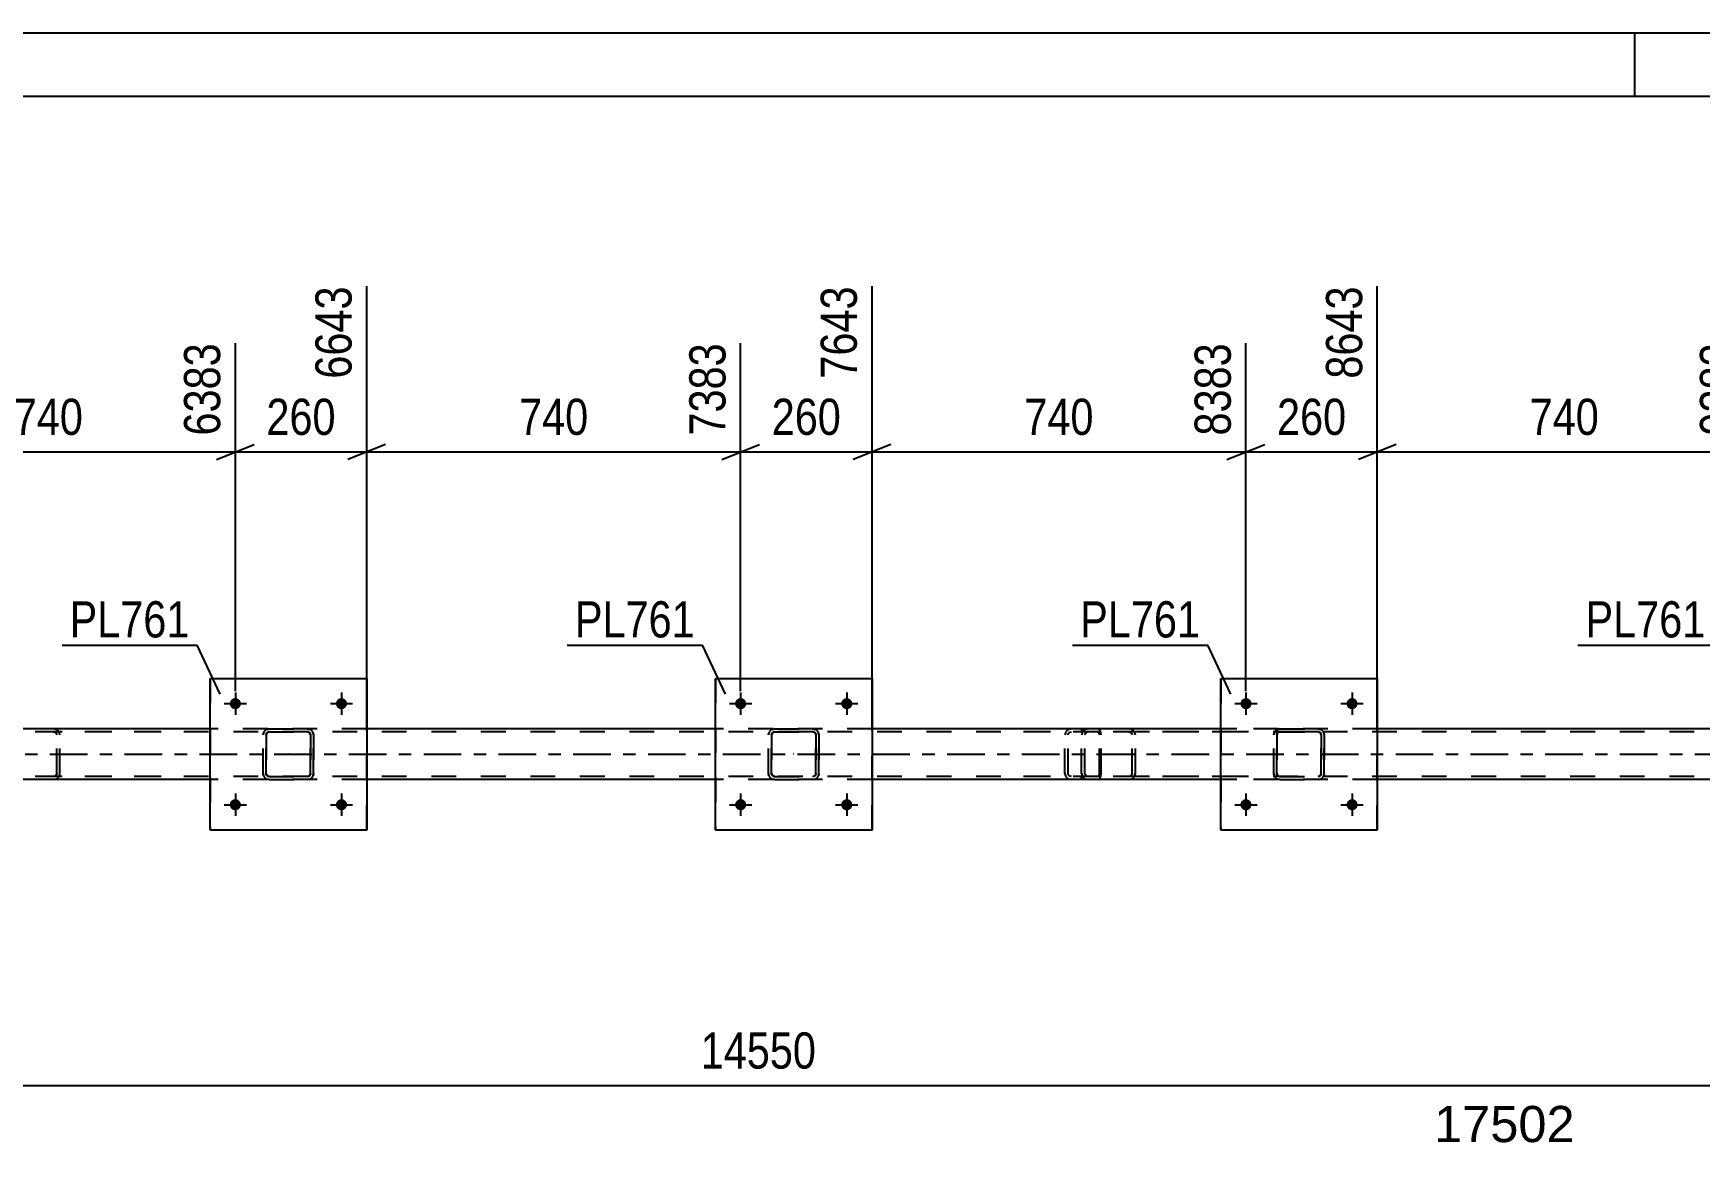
# Model space of a CAD drawing. Header units: millimetres. Extents: x -57 to 784, y -422 to 172.
# Drawn here: x 237.1 to 369, y 83.3 to 171.6 of the extents above; entities that cross this region are included whole.
import ezdxf

# ---------------------------------------------------------------- set-up
doc = ezdxf.new("R2010")
doc.units = ezdxf.units.MM
doc.linetypes.add('DXK_LINE_DOT2', pattern=[3.9198, 1.9599, -1.9599])
doc.linetypes.add('DXK_LINE_DOT3', pattern=[5.9187, 2.979, -0.9799, 0.9799, -0.9799])
doc.styles.add('Arial', font='ARIAL.TTF', dxfattribs={"height": 0.2})
doc.styles.add('Arial Narrow', font='ARIALN.TTF', dxfattribs={"height": 0.2})

# ---------------------------------------------------------------- blocks, each defined once
blk = doc.blocks.new('Unknown-122572029-1115')
at = {"color": 5, "linetype": 'Continuous'}
for p, q in [((783.89, 171.64), (-57.11, 171.64)), ((363.89, 166.64), (363.89, 171.64)), ((778.89, 166.64), (-52.11, 166.64))]:
    blk.add_line(p, q, dxfattribs=at)
blk = doc.blocks.new('Part-122572029-5125 - 5118')
at = {"color": 7, "linetype": 'DXK_LINE_DOT2'}
for p, q in [((320.14, 116.29), (320.1, 116.11)), ((320.1, 113.07), (320.1, 116.11)), ((320.36, 116.11), (320.38, 116.2)), ((320.36, 113.07), (320.36, 116.11)), ((320.38, 116.2), (320.43, 116.28)), ((320.61, 116.59), (320.42, 116.55)), ((320.43, 116.28), (320.51, 116.33)), ((320.51, 116.33), (320.61, 116.35)), ((332.39, 116.59), (320.61, 116.59)), ((332.39, 116.35), (320.61, 116.35)), ((324.04, 116.55), (323.85, 116.59)), ((323.85, 116.35), (323.94, 116.33)), ((323.94, 116.33), (324.03, 116.28)), ((324.03, 116.28), (324.08, 116.2)), ((324.08, 116.2), (324.1, 116.11)), ((324.1, 113.07), (324.1, 116.11)), ((324.36, 116.11), (324.32, 116.29)), ((324.36, 113.07), (324.36, 116.11)), ((320.1, 113.07), (320.14, 112.88)), ((320.38, 112.98), (320.36, 113.07)), ((320.43, 112.9), (320.38, 112.98)), ((320.42, 112.62), (320.61, 112.59)), ((320.51, 112.85), (320.43, 112.9)), ((320.61, 112.83), (320.51, 112.85)), ((332.39, 112.83), (320.61, 112.83)), ((332.39, 112.59), (320.61, 112.59)), ((323.94, 112.85), (323.85, 112.83)), ((323.85, 112.59), (324.04, 112.62)), ((324.03, 112.9), (323.94, 112.85)), ((324.08, 112.98), (324.03, 112.9)), ((324.1, 113.07), (324.08, 112.98)), ((324.32, 112.88), (324.36, 113.07))]:
    blk.add_line(p, q, dxfattribs=at)
for centre, start, end in [((320.59, 116.09), 110.7583, 155.68), ((323.87, 116.09), 24.32, 69.2417), ((320.59, 113.09), 204.32, 249.2417), ((323.87, 113.09), 290.7583, 335.68)]:
    blk.add_arc(centre, 0.496, start, end, dxfattribs=at)
blk = doc.blocks.new('Part-122572029-5132 - 5118')
at = {"color": 7, "linetype": 'DXK_LINE_DOT2'}
for p, q in [((321.38, 116.59), (311.97, 116.59)), ((321.38, 116.35), (311.97, 116.35)), ((318.82, 116.29), (318.78, 116.11)), ((318.78, 113.07), (318.78, 116.11)), ((319.03, 116.11), (319.05, 116.2)), ((319.03, 113.07), (319.03, 116.11)), ((319.05, 116.2), (319.11, 116.28)), ((319.29, 116.59), (319.09, 116.55)), ((319.11, 116.28), (319.19, 116.33)), ((319.19, 116.33), (319.29, 116.35)), ((320.1, 116.59), (320.1, 116.35)), ((321.48, 116.55), (321.38, 116.59)), ((321.38, 116.35), (321.43, 116.33)), ((321.43, 116.33), (321.47, 116.28)), ((321.47, 116.28), (321.5, 116.2)), ((321.57, 116.45), (321.48, 116.55)), ((321.5, 116.2), (321.51, 116.11)), ((321.51, 113.07), (321.51, 116.11)), ((321.63, 116.29), (321.57, 116.45)), ((321.65, 116.11), (321.63, 116.29)), ((321.65, 113.07), (321.65, 116.11)), ((321.38, 112.83), (311.97, 112.83)), ((321.38, 112.59), (311.97, 112.59)), ((318.78, 113.07), (318.82, 112.88)), ((319.05, 112.98), (319.03, 113.07)), ((319.11, 112.9), (319.05, 112.98)), ((319.09, 112.62), (319.29, 112.59)), ((319.19, 112.85), (319.11, 112.9)), ((319.29, 112.83), (319.19, 112.85)), ((320.1, 112.59), (320.1, 112.83)), ((321.43, 112.85), (321.38, 112.83)), ((321.38, 112.59), (321.48, 112.62)), ((321.47, 112.9), (321.43, 112.85)), ((321.5, 112.98), (321.47, 112.9)), ((321.48, 112.62), (321.57, 112.73)), ((321.51, 113.07), (321.5, 112.98)), ((321.57, 112.73), (321.63, 112.88)), ((321.63, 112.88), (321.65, 113.07))]:
    blk.add_line(p, q, dxfattribs=at)
for centre, start, end in [((319.27, 116.09), 111.1941, 156.1506), ((319.27, 113.08), 203.8494, 248.8059)]:
    blk.add_arc(centre, 0.492, start, end, dxfattribs=at)
blk = doc.blocks.new('Bolt-122572029-5175 - 5118')
at = {"linetype": 'Continuous'}
for points in [[(252.67, 110.59), (252.68, 110.68), (252.71, 110.77), (252.75, 110.85), (252.81, 110.91), (252.89, 110.97), (252.97, 111.01), (253.06, 111.03), (253.15, 111.03), (253.24, 111.01), (253.33, 110.97), (253.4, 110.91), (253.46, 110.85), (253.51, 110.77), (253.54, 110.68), (253.55, 110.59), (253.54, 110.5), (253.51, 110.41), (253.46, 110.33), (253.4, 110.26), (253.33, 110.21), (253.24, 110.17), (253.15, 110.15), (253.06, 110.15), (252.97, 110.17), (252.89, 110.21), (252.81, 110.26), (252.75, 110.33), (252.71, 110.41), (252.68, 110.5)], [(261.07, 110.59), (261.08, 110.68), (261.11, 110.77), (261.15, 110.85), (261.21, 110.91), (261.29, 110.97), (261.37, 111.01), (261.46, 111.03), (261.55, 111.03), (261.64, 111.01), (261.73, 110.97), (261.8, 110.91), (261.86, 110.85), (261.91, 110.77), (261.94, 110.68), (261.95, 110.59), (261.94, 110.5), (261.91, 110.41), (261.86, 110.33), (261.8, 110.26), (261.73, 110.21), (261.64, 110.17), (261.55, 110.15), (261.46, 110.15), (261.37, 110.17), (261.29, 110.21), (261.21, 110.26), (261.15, 110.33), (261.11, 110.41), (261.08, 110.5)]]:
    blk.add_hatch(color=1, dxfattribs=at).paths.add_polyline_path(points)
at = {"color": 1, "linetype": 'Continuous'}
for p, q in [((253.11, 111.47), (253.11, 109.71)), ((261.51, 111.47), (261.51, 109.71)), ((252.23, 110.59), (253.99, 110.59)), ((260.63, 110.59), (262.39, 110.59))]:
    blk.add_line(p, q, dxfattribs=at)
blk = doc.blocks.new('Bolt-122572029-5176 - 5118')
at = {"linetype": 'Continuous'}
for points in [[(252.67, 118.59), (252.68, 118.68), (252.71, 118.77), (252.75, 118.85), (252.81, 118.91), (252.89, 118.97), (252.97, 119.01), (253.06, 119.03), (253.15, 119.03), (253.24, 119.01), (253.33, 118.97), (253.4, 118.91), (253.46, 118.85), (253.51, 118.77), (253.54, 118.68), (253.55, 118.59), (253.54, 118.5), (253.51, 118.41), (253.46, 118.33), (253.4, 118.26), (253.33, 118.21), (253.24, 118.17), (253.15, 118.15), (253.06, 118.15), (252.97, 118.17), (252.89, 118.21), (252.81, 118.26), (252.75, 118.33), (252.71, 118.41), (252.68, 118.5)], [(261.07, 118.59), (261.08, 118.68), (261.11, 118.77), (261.15, 118.85), (261.21, 118.91), (261.29, 118.97), (261.37, 119.01), (261.46, 119.03), (261.55, 119.03), (261.64, 119.01), (261.73, 118.97), (261.8, 118.91), (261.86, 118.85), (261.91, 118.77), (261.94, 118.68), (261.95, 118.59), (261.94, 118.5), (261.91, 118.41), (261.86, 118.33), (261.8, 118.26), (261.73, 118.21), (261.64, 118.17), (261.55, 118.15), (261.46, 118.15), (261.37, 118.17), (261.29, 118.21), (261.21, 118.26), (261.15, 118.33), (261.11, 118.41), (261.08, 118.5)]]:
    blk.add_hatch(color=1, dxfattribs=at).paths.add_polyline_path(points)
at = {"color": 1, "linetype": 'Continuous'}
for p, q in [((253.11, 119.47), (253.11, 117.71)), ((261.51, 119.47), (261.51, 117.71)), ((252.23, 118.59), (253.99, 118.59)), ((260.63, 118.59), (262.39, 118.59))]:
    blk.add_line(p, q, dxfattribs=at)
blk = doc.blocks.new('Bolt-122572029-5177 - 5118')
at = {"linetype": 'Continuous'}
for points in [[(292.67, 110.59), (292.68, 110.68), (292.71, 110.77), (292.76, 110.85), (292.82, 110.91), (292.89, 110.97), (292.98, 111.01), (293.07, 111.03), (293.16, 111.03), (293.25, 111.01), (293.33, 110.97), (293.41, 110.91), (293.47, 110.85), (293.51, 110.77), (293.54, 110.68), (293.55, 110.59), (293.54, 110.5), (293.51, 110.41), (293.47, 110.33), (293.41, 110.26), (293.33, 110.21), (293.25, 110.17), (293.16, 110.15), (293.07, 110.15), (292.98, 110.17), (292.89, 110.21), (292.82, 110.26), (292.76, 110.33), (292.71, 110.41), (292.68, 110.5)], [(301.07, 110.59), (301.08, 110.68), (301.11, 110.77), (301.16, 110.85), (301.22, 110.91), (301.29, 110.97), (301.38, 111.01), (301.47, 111.03), (301.56, 111.03), (301.65, 111.01), (301.73, 110.97), (301.81, 110.91), (301.87, 110.85), (301.91, 110.77), (301.94, 110.68), (301.95, 110.59), (301.94, 110.5), (301.91, 110.41), (301.87, 110.33), (301.81, 110.26), (301.73, 110.21), (301.65, 110.17), (301.56, 110.15), (301.47, 110.15), (301.38, 110.17), (301.29, 110.21), (301.22, 110.26), (301.16, 110.33), (301.11, 110.41), (301.08, 110.5)]]:
    blk.add_hatch(color=1, dxfattribs=at).paths.add_polyline_path(points)
at = {"color": 1, "linetype": 'Continuous'}
for p, q in [((293.11, 111.47), (293.11, 109.71)), ((301.51, 111.47), (301.51, 109.71)), ((292.23, 110.59), (293.99, 110.59)), ((300.63, 110.59), (302.39, 110.59))]:
    blk.add_line(p, q, dxfattribs=at)
blk = doc.blocks.new('Bolt-122572029-5178 - 5118')
at = {"linetype": 'Continuous'}
for points in [[(292.67, 118.59), (292.68, 118.68), (292.71, 118.77), (292.76, 118.85), (292.82, 118.91), (292.89, 118.97), (292.98, 119.01), (293.07, 119.03), (293.16, 119.03), (293.25, 119.01), (293.33, 118.97), (293.41, 118.91), (293.47, 118.85), (293.51, 118.77), (293.54, 118.68), (293.55, 118.59), (293.54, 118.5), (293.51, 118.41), (293.47, 118.33), (293.41, 118.26), (293.33, 118.21), (293.25, 118.17), (293.16, 118.15), (293.07, 118.15), (292.98, 118.17), (292.89, 118.21), (292.82, 118.26), (292.76, 118.33), (292.71, 118.41), (292.68, 118.5)], [(301.07, 118.59), (301.08, 118.68), (301.11, 118.77), (301.16, 118.85), (301.22, 118.91), (301.29, 118.97), (301.38, 119.01), (301.47, 119.03), (301.56, 119.03), (301.65, 119.01), (301.73, 118.97), (301.81, 118.91), (301.87, 118.85), (301.91, 118.77), (301.94, 118.68), (301.95, 118.59), (301.94, 118.5), (301.91, 118.41), (301.87, 118.33), (301.81, 118.26), (301.73, 118.21), (301.65, 118.17), (301.56, 118.15), (301.47, 118.15), (301.38, 118.17), (301.29, 118.21), (301.22, 118.26), (301.16, 118.33), (301.11, 118.41), (301.08, 118.5)]]:
    blk.add_hatch(color=1, dxfattribs=at).paths.add_polyline_path(points)
at = {"color": 1, "linetype": 'Continuous'}
for p, q in [((293.11, 119.47), (293.11, 117.71)), ((301.51, 119.47), (301.51, 117.71)), ((292.23, 118.59), (293.99, 118.59)), ((300.63, 118.59), (302.39, 118.59))]:
    blk.add_line(p, q, dxfattribs=at)
blk = doc.blocks.new('Bolt-122572029-5179 - 5118')
at = {"linetype": 'Continuous'}
for points in [[(332.67, 110.59), (332.68, 110.68), (332.71, 110.77), (332.76, 110.85), (332.82, 110.91), (332.89, 110.97), (332.98, 111.01), (333.07, 111.03), (333.16, 111.03), (333.25, 111.01), (333.33, 110.97), (333.41, 110.91), (333.47, 110.85), (333.51, 110.77), (333.54, 110.68), (333.55, 110.59), (333.54, 110.5), (333.51, 110.41), (333.47, 110.33), (333.41, 110.26), (333.33, 110.21), (333.25, 110.17), (333.16, 110.15), (333.07, 110.15), (332.98, 110.17), (332.89, 110.21), (332.82, 110.26), (332.76, 110.33), (332.71, 110.41), (332.68, 110.5)], [(341.07, 110.59), (341.08, 110.68), (341.11, 110.77), (341.16, 110.85), (341.22, 110.91), (341.29, 110.97), (341.38, 111.01), (341.47, 111.03), (341.56, 111.03), (341.65, 111.01), (341.73, 110.97), (341.81, 110.91), (341.87, 110.85), (341.91, 110.77), (341.94, 110.68), (341.95, 110.59), (341.94, 110.5), (341.91, 110.41), (341.87, 110.33), (341.81, 110.26), (341.73, 110.21), (341.65, 110.17), (341.56, 110.15), (341.47, 110.15), (341.38, 110.17), (341.29, 110.21), (341.22, 110.26), (341.16, 110.33), (341.11, 110.41), (341.08, 110.5)]]:
    blk.add_hatch(color=1, dxfattribs=at).paths.add_polyline_path(points)
at = {"color": 1, "linetype": 'Continuous'}
for p, q in [((333.11, 111.47), (333.11, 109.71)), ((341.51, 111.47), (341.51, 109.71)), ((332.23, 110.59), (333.99, 110.59)), ((340.63, 110.59), (342.39, 110.59))]:
    blk.add_line(p, q, dxfattribs=at)
blk = doc.blocks.new('Bolt-122572029-5180 - 5118')
at = {"linetype": 'Continuous'}
for points in [[(332.67, 118.59), (332.68, 118.68), (332.71, 118.77), (332.76, 118.85), (332.82, 118.91), (332.89, 118.97), (332.98, 119.01), (333.07, 119.03), (333.16, 119.03), (333.25, 119.01), (333.33, 118.97), (333.41, 118.91), (333.47, 118.85), (333.51, 118.77), (333.54, 118.68), (333.55, 118.59), (333.54, 118.5), (333.51, 118.41), (333.47, 118.33), (333.41, 118.26), (333.33, 118.21), (333.25, 118.17), (333.16, 118.15), (333.07, 118.15), (332.98, 118.17), (332.89, 118.21), (332.82, 118.26), (332.76, 118.33), (332.71, 118.41), (332.68, 118.5)], [(341.07, 118.59), (341.08, 118.68), (341.11, 118.77), (341.16, 118.85), (341.22, 118.91), (341.29, 118.97), (341.38, 119.01), (341.47, 119.03), (341.56, 119.03), (341.65, 119.01), (341.73, 118.97), (341.81, 118.91), (341.87, 118.85), (341.91, 118.77), (341.94, 118.68), (341.95, 118.59), (341.94, 118.5), (341.91, 118.41), (341.87, 118.33), (341.81, 118.26), (341.73, 118.21), (341.65, 118.17), (341.56, 118.15), (341.47, 118.15), (341.38, 118.17), (341.29, 118.21), (341.22, 118.26), (341.16, 118.33), (341.11, 118.41), (341.08, 118.5)]]:
    blk.add_hatch(color=1, dxfattribs=at).paths.add_polyline_path(points)
at = {"color": 1, "linetype": 'Continuous'}
for p, q in [((333.11, 119.47), (333.11, 117.71)), ((341.51, 119.47), (341.51, 117.71)), ((332.23, 118.59), (333.99, 118.59)), ((340.63, 118.59), (342.39, 118.59))]:
    blk.add_line(p, q, dxfattribs=at)
blk = doc.blocks.new('Part-122572029-5312 - 5118')
at = {"color": 2, "linetype": 'Continuous'}
for p, q in [((331.11, 108.59), (331.11, 120.59)), ((331.11, 120.59), (331.11, 120.59)), ((331.11, 120.59), (343.51, 120.59)), ((343.51, 120.59), (343.51, 108.59)), ((331.11, 108.59), (331.11, 108.59)), ((343.51, 108.59), (331.11, 108.59))]:
    blk.add_line(p, q, dxfattribs=at)
at = {"color": 7, "linetype": 'DXK_LINE_DOT2'}
for p, q in [((331.11, 120.59), (331.11, 108.59)), ((331.11, 120.59), (331.11, 120.59)), ((343.51, 108.59), (343.51, 120.59)), ((331.11, 108.59), (331.11, 108.59))]:
    blk.add_line(p, q, dxfattribs=at)
blk = doc.blocks.new('Part-122572029-5313 - 5118')
at = {"color": 7, "linetype": 'DXK_LINE_DOT2'}
for p, q in [((335.31, 116.11), (335.34, 116.29)), ((335.35, 116.29), (335.31, 116.11)), ((335.31, 113.07), (335.31, 116.11)), ((335.31, 116.11), (335.31, 116.11)), ((335.31, 113.07), (335.31, 116.11)), ((335.55, 116.11), (335.57, 116.2)), ((335.57, 116.2), (335.55, 116.11)), ((335.55, 113.07), (335.55, 116.11)), ((335.55, 116.11), (335.55, 116.11)), ((335.55, 116.11), (335.55, 113.07)), ((335.57, 116.2), (335.62, 116.28)), ((335.62, 116.28), (335.57, 116.2)), ((335.6, 116.55), (335.79, 116.59)), ((335.79, 116.59), (335.61, 116.55)), ((335.62, 116.28), (335.7, 116.33)), ((335.7, 116.33), (335.62, 116.28)), ((335.7, 116.33), (335.79, 116.35)), ((335.79, 116.35), (335.7, 116.33)), ((335.79, 116.59), (338.83, 116.59)), ((335.79, 116.59), (335.79, 116.59)), ((335.79, 116.59), (338.83, 116.59)), ((335.79, 116.35), (338.83, 116.35)), ((335.79, 116.35), (335.79, 116.35)), ((338.83, 116.35), (335.79, 116.35)), ((338.83, 116.59), (338.83, 116.59)), ((338.83, 116.59), (339.01, 116.55)), ((339.02, 116.55), (338.83, 116.59)), ((338.83, 116.35), (338.83, 116.35)), ((338.83, 116.35), (338.92, 116.33)), ((338.92, 116.33), (338.83, 116.35)), ((338.92, 116.33), (338.92, 116.33)), ((338.92, 116.33), (339, 116.28)), ((339, 116.28), (338.92, 116.33)), ((339, 116.28), (339.05, 116.2)), ((339.05, 116.2), (339, 116.28)), ((339.05, 116.2), (339.07, 116.11)), ((339.07, 116.11), (339.05, 116.2)), ((339.07, 113.07), (339.07, 116.11)), ((339.07, 116.11), (339.07, 116.11)), ((339.07, 116.11), (339.07, 113.07)), ((339.27, 116.29), (339.31, 116.11)), ((339.31, 116.11), (339.28, 116.29)), ((339.31, 113.07), (339.31, 116.11)), ((339.31, 116.11), (339.31, 116.11)), ((339.31, 116.11), (339.31, 113.07)), ((335.31, 113.07), (335.31, 113.07)), ((335.34, 112.88), (335.31, 113.07)), ((335.31, 113.07), (335.35, 112.88)), ((335.55, 113.07), (335.55, 113.07)), ((335.57, 112.98), (335.55, 113.07)), ((335.55, 113.07), (335.57, 112.98)), ((335.62, 112.9), (335.57, 112.98)), ((335.57, 112.98), (335.62, 112.9)), ((335.6, 112.62), (335.61, 112.62)), ((335.79, 112.59), (335.6, 112.62)), ((335.61, 112.62), (335.79, 112.59)), ((335.7, 112.85), (335.62, 112.9)), ((335.62, 112.9), (335.7, 112.85)), ((335.79, 112.83), (335.7, 112.85)), ((335.7, 112.85), (335.79, 112.83)), ((335.79, 112.83), (338.83, 112.83)), ((335.79, 112.83), (335.79, 112.83)), ((335.79, 112.83), (338.83, 112.83)), ((335.79, 112.59), (338.83, 112.59)), ((335.79, 112.59), (335.79, 112.59)), ((335.79, 112.59), (338.83, 112.59)), ((338.92, 112.85), (338.83, 112.83)), ((338.83, 112.83), (338.92, 112.85)), ((338.83, 112.83), (338.83, 112.83)), ((339.01, 112.62), (338.83, 112.59)), ((338.83, 112.59), (339.02, 112.62)), ((338.83, 112.59), (338.83, 112.59)), ((339, 112.9), (338.92, 112.85)), ((338.92, 112.85), (339, 112.9)), ((339.05, 112.98), (339, 112.9)), ((339, 112.9), (339.05, 112.98)), ((339.07, 113.07), (339.05, 112.98)), ((339.05, 112.98), (339.07, 113.07)), ((339.07, 113.07), (339.07, 113.07)), ((339.31, 113.07), (339.27, 112.88)), ((339.28, 112.88), (339.31, 113.07)), ((339.31, 113.07), (339.31, 113.07))]:
    blk.add_line(p, q, dxfattribs=at)
at = {"color": 7, "linetype": 'DXK_LINE_DOT3'}
blk.add_line((337.31, 114.59), (337.3, 114.59), dxfattribs=at)
at = {"color": 7, "linetype": 'DXK_LINE_DOT2'}
for centre, start, end in [((335.79, 116.11), 112.5, 157.5), ((335.79, 116.11), 112.5, 157.5), ((338.83, 116.11), 22.5, 67.5), ((338.83, 116.11), 22.5, 67.5), ((335.79, 113.07), 202.5, 247.5), ((335.79, 113.07), 202.5, 247.5), ((338.83, 113.07), 292.5, 337.5), ((338.83, 113.07), 292.5, 337.5)]:
    blk.add_arc(centre, 0.48, start, end, dxfattribs=at)
blk = doc.blocks.new('Part-122572029-5318 - 5118')
at = {"color": 2, "linetype": 'Continuous'}
for p, q in [((291.11, 108.59), (291.11, 120.59)), ((291.11, 120.59), (291.11, 120.59)), ((291.11, 120.59), (303.51, 120.59)), ((303.51, 120.59), (303.51, 108.59)), ((291.11, 108.59), (291.11, 108.59)), ((303.51, 108.59), (291.11, 108.59))]:
    blk.add_line(p, q, dxfattribs=at)
at = {"color": 7, "linetype": 'DXK_LINE_DOT2'}
for p, q in [((291.11, 120.59), (291.11, 108.59)), ((291.11, 120.59), (291.11, 120.59)), ((303.51, 108.59), (303.51, 120.59)), ((291.11, 108.59), (291.11, 108.59))]:
    blk.add_line(p, q, dxfattribs=at)
blk = doc.blocks.new('Part-122572029-5319 - 5118')
at = {"color": 7, "linetype": 'DXK_LINE_DOT2'}
for p, q in [((295.31, 116.11), (295.34, 116.29)), ((295.35, 116.29), (295.31, 116.11)), ((295.31, 113.07), (295.31, 116.11)), ((295.31, 116.11), (295.31, 116.11)), ((295.31, 113.07), (295.31, 116.11)), ((295.55, 116.11), (295.57, 116.2)), ((295.57, 116.2), (295.55, 116.11)), ((295.55, 113.07), (295.55, 116.11)), ((295.55, 116.11), (295.55, 116.11)), ((295.55, 116.11), (295.55, 113.07)), ((295.57, 116.2), (295.62, 116.28)), ((295.62, 116.28), (295.57, 116.2)), ((295.6, 116.55), (295.79, 116.59)), ((295.79, 116.59), (295.61, 116.55)), ((295.62, 116.28), (295.7, 116.33)), ((295.7, 116.33), (295.62, 116.28)), ((295.7, 116.33), (295.79, 116.35)), ((295.79, 116.35), (295.7, 116.33)), ((295.79, 116.59), (298.83, 116.59)), ((295.79, 116.59), (295.79, 116.59)), ((295.79, 116.59), (298.83, 116.59)), ((295.79, 116.35), (298.83, 116.35)), ((295.79, 116.35), (295.79, 116.35)), ((298.83, 116.35), (295.79, 116.35)), ((298.83, 116.59), (298.83, 116.59)), ((298.83, 116.59), (299.01, 116.55)), ((299.02, 116.55), (298.83, 116.59)), ((298.83, 116.35), (298.83, 116.35)), ((298.83, 116.35), (298.92, 116.33)), ((298.92, 116.33), (298.83, 116.35)), ((298.92, 116.33), (298.92, 116.33)), ((298.92, 116.33), (299, 116.28)), ((299, 116.28), (298.92, 116.33)), ((299, 116.28), (299.05, 116.2)), ((299.05, 116.2), (299, 116.28)), ((299.05, 116.2), (299.07, 116.11)), ((299.07, 116.11), (299.05, 116.2)), ((299.07, 113.07), (299.07, 116.11)), ((299.07, 116.11), (299.07, 116.11)), ((299.07, 116.11), (299.07, 113.07)), ((299.27, 116.29), (299.31, 116.11)), ((299.31, 116.11), (299.28, 116.29)), ((299.31, 113.07), (299.31, 116.11)), ((299.31, 116.11), (299.31, 116.11)), ((299.31, 116.11), (299.31, 113.07)), ((295.31, 113.07), (295.31, 113.07)), ((295.34, 112.88), (295.31, 113.07)), ((295.31, 113.07), (295.35, 112.88)), ((295.55, 113.07), (295.55, 113.07)), ((295.57, 112.98), (295.55, 113.07)), ((295.55, 113.07), (295.57, 112.98)), ((295.62, 112.9), (295.57, 112.98)), ((295.57, 112.98), (295.62, 112.9)), ((295.6, 112.62), (295.61, 112.62)), ((295.79, 112.59), (295.6, 112.62)), ((295.61, 112.62), (295.79, 112.59)), ((295.7, 112.85), (295.62, 112.9)), ((295.62, 112.9), (295.7, 112.85)), ((295.79, 112.83), (295.7, 112.85)), ((295.7, 112.85), (295.79, 112.83)), ((295.79, 112.83), (298.83, 112.83)), ((295.79, 112.83), (295.79, 112.83)), ((295.79, 112.83), (298.83, 112.83)), ((295.79, 112.59), (298.83, 112.59)), ((295.79, 112.59), (295.79, 112.59)), ((295.79, 112.59), (298.83, 112.59)), ((298.92, 112.85), (298.83, 112.83)), ((298.83, 112.83), (298.92, 112.85)), ((298.83, 112.83), (298.83, 112.83)), ((299.01, 112.62), (298.83, 112.59)), ((298.83, 112.59), (299.02, 112.62)), ((298.83, 112.59), (298.83, 112.59)), ((299, 112.9), (298.92, 112.85)), ((298.92, 112.85), (299, 112.9)), ((299.05, 112.98), (299, 112.9)), ((299, 112.9), (299.05, 112.98)), ((299.07, 113.07), (299.05, 112.98)), ((299.05, 112.98), (299.07, 113.07)), ((299.07, 113.07), (299.07, 113.07)), ((299.31, 113.07), (299.27, 112.88)), ((299.28, 112.88), (299.31, 113.07)), ((299.31, 113.07), (299.31, 113.07))]:
    blk.add_line(p, q, dxfattribs=at)
at = {"color": 7, "linetype": 'DXK_LINE_DOT3'}
blk.add_line((297.32, 114.59), (297.3, 114.59), dxfattribs=at)
at = {"color": 7, "linetype": 'DXK_LINE_DOT2'}
for centre, start, end in [((295.79, 116.11), 112.5, 157.5), ((295.79, 116.11), 112.5, 157.5), ((298.83, 116.11), 22.5, 67.5), ((298.83, 116.11), 22.5, 67.5), ((295.79, 113.07), 202.5, 247.5), ((295.79, 113.07), 202.5, 247.5), ((298.83, 113.07), 292.5, 337.5), ((298.83, 113.07), 292.5, 337.5)]:
    blk.add_arc(centre, 0.48, start, end, dxfattribs=at)
blk = doc.blocks.new('Part-122572029-5324 - 5118')
at = {"color": 2, "linetype": 'Continuous'}
for p, q in [((251.11, 108.59), (251.11, 120.59)), ((251.11, 120.59), (251.11, 120.59)), ((251.11, 120.59), (263.51, 120.59)), ((263.51, 120.59), (263.51, 108.59)), ((251.11, 108.59), (251.11, 108.59)), ((263.51, 108.59), (251.11, 108.59))]:
    blk.add_line(p, q, dxfattribs=at)
at = {"color": 7, "linetype": 'DXK_LINE_DOT2'}
for p, q in [((251.11, 120.59), (251.11, 108.59)), ((251.11, 120.59), (251.11, 120.59)), ((263.51, 108.59), (263.51, 120.59)), ((251.11, 108.59), (251.11, 108.59))]:
    blk.add_line(p, q, dxfattribs=at)
blk = doc.blocks.new('Part-122572029-5325 - 5118')
at = {"color": 7, "linetype": 'DXK_LINE_DOT2'}
for p, q in [((255.3, 116.11), (255.34, 116.29)), ((255.3, 116.11), (255.31, 116.11)), ((255.3, 113.07), (255.3, 116.11)), ((255.34, 116.29), (255.31, 116.11)), ((255.31, 113.07), (255.31, 116.11)), ((255.56, 116.2), (255.54, 116.11)), ((255.55, 116.11), (255.54, 116.11)), ((255.54, 116.11), (255.54, 113.07)), ((255.55, 116.11), (255.57, 116.2)), ((255.55, 113.07), (255.55, 116.11)), ((255.61, 116.28), (255.56, 116.2)), ((255.57, 116.2), (255.62, 116.28)), ((255.6, 116.55), (255.78, 116.59)), ((255.79, 116.59), (255.6, 116.55)), ((255.69, 116.33), (255.61, 116.28)), ((255.62, 116.28), (255.7, 116.33)), ((255.78, 116.35), (255.69, 116.33)), ((255.7, 116.33), (255.79, 116.35)), ((255.79, 116.59), (255.78, 116.59)), ((255.78, 116.59), (258.82, 116.59)), ((255.78, 116.35), (255.79, 116.35)), ((258.82, 116.35), (255.78, 116.35)), ((255.79, 116.59), (258.83, 116.59)), ((255.79, 116.35), (258.83, 116.35)), ((258.82, 116.59), (258.83, 116.59)), ((258.82, 116.59), (259.01, 116.55)), ((258.83, 116.35), (258.82, 116.35)), ((258.91, 116.33), (258.82, 116.35)), ((259.01, 116.55), (258.83, 116.59)), ((258.83, 116.35), (258.92, 116.33)), ((258.91, 116.33), (258.92, 116.33)), ((258.99, 116.28), (258.91, 116.33)), ((258.92, 116.33), (259, 116.28)), ((259.04, 116.2), (258.99, 116.28)), ((259, 116.28), (259.05, 116.2)), ((259.06, 116.11), (259.04, 116.2)), ((259.05, 116.2), (259.07, 116.11)), ((259.07, 116.11), (259.06, 116.11)), ((259.06, 116.11), (259.06, 113.07)), ((259.07, 113.07), (259.07, 116.11)), ((259.27, 116.29), (259.3, 116.11)), ((259.31, 116.11), (259.27, 116.29)), ((259.31, 116.11), (259.3, 116.11)), ((259.3, 116.11), (259.3, 113.07)), ((259.31, 113.07), (259.31, 116.11)), ((255.31, 113.07), (255.3, 113.07)), ((255.34, 112.88), (255.3, 113.07)), ((255.31, 113.07), (255.34, 112.88)), ((255.54, 113.07), (255.55, 113.07)), ((255.54, 113.07), (255.56, 112.98)), ((255.57, 112.98), (255.55, 113.07)), ((255.56, 112.98), (255.61, 112.9)), ((255.62, 112.9), (255.57, 112.98)), ((255.6, 112.62), (255.6, 112.62)), ((255.78, 112.59), (255.6, 112.62)), ((255.6, 112.62), (255.79, 112.59)), ((255.61, 112.9), (255.69, 112.85)), ((255.7, 112.85), (255.62, 112.9)), ((255.69, 112.85), (255.78, 112.83)), ((255.79, 112.83), (255.7, 112.85)), ((255.79, 112.83), (255.78, 112.83)), ((255.78, 112.83), (258.82, 112.83)), ((255.79, 112.59), (255.78, 112.59)), ((255.78, 112.59), (258.82, 112.59)), ((255.79, 112.83), (258.83, 112.83)), ((255.79, 112.59), (258.83, 112.59)), ((258.82, 112.83), (258.91, 112.85)), ((258.82, 112.83), (258.83, 112.83)), ((259.01, 112.62), (258.82, 112.59)), ((258.82, 112.59), (258.83, 112.59)), ((258.92, 112.85), (258.83, 112.83)), ((258.83, 112.59), (259.01, 112.62)), ((258.91, 112.85), (258.99, 112.9)), ((259, 112.9), (258.92, 112.85)), ((258.99, 112.9), (259.04, 112.98)), ((259.05, 112.98), (259, 112.9)), ((259.04, 112.98), (259.06, 113.07)), ((259.07, 113.07), (259.05, 112.98)), ((259.06, 113.07), (259.07, 113.07)), ((259.3, 113.07), (259.27, 112.88)), ((259.27, 112.88), (259.31, 113.07)), ((259.3, 113.07), (259.31, 113.07))]:
    blk.add_line(p, q, dxfattribs=at)
at = {"color": 7, "linetype": 'DXK_LINE_DOT3'}
blk.add_line((257.31, 114.59), (257.3, 114.59), dxfattribs=at)
at = {"color": 7, "linetype": 'DXK_LINE_DOT2'}
for centre, start, end in [((255.78, 116.11), 112.5, 157.5), ((255.79, 116.11), 112.5, 157.5), ((258.82, 116.11), 22.5, 67.5), ((258.83, 116.11), 22.5, 67.5), ((255.78, 113.07), 202.5, 247.5), ((255.79, 113.07), 202.5, 247.5), ((258.82, 113.07), 292.5, 337.5), ((258.83, 113.07), 292.5, 337.5)]:
    blk.add_arc(centre, 0.48, start, end, dxfattribs=at)
blk = doc.blocks.new('Part-122572029-5407 - 5118')
at = {"color": 7, "linetype": 'DXK_LINE_DOT2'}
for p, q in [((235.01, 116.29), (234.97, 116.11)), ((234.97, 113.07), (234.97, 116.11)), ((235.22, 116.11), (235.24, 116.2)), ((235.22, 113.07), (235.22, 116.11)), ((235.24, 116.2), (235.3, 116.28)), ((235.48, 116.59), (235.28, 116.55)), ((235.3, 116.28), (235.38, 116.33)), ((235.38, 116.33), (235.48, 116.35)), ((247.25, 116.59), (235.48, 116.59)), ((247.25, 116.35), (235.48, 116.35)), ((238.91, 116.55), (238.71, 116.59)), ((238.71, 116.35), (238.81, 116.33)), ((238.81, 116.33), (238.89, 116.28)), ((238.89, 116.28), (238.95, 116.2)), ((238.95, 116.2), (238.97, 116.11)), ((238.97, 113.07), (238.97, 116.11)), ((239.22, 116.11), (239.18, 116.29)), ((239.22, 113.07), (239.22, 116.11)), ((234.97, 113.07), (235.01, 112.88)), ((235.24, 112.98), (235.22, 113.07)), ((235.3, 112.9), (235.24, 112.98)), ((235.28, 112.62), (235.48, 112.59)), ((235.38, 112.85), (235.3, 112.9)), ((235.48, 112.83), (235.38, 112.85)), ((247.25, 112.83), (235.48, 112.83)), ((247.25, 112.59), (235.48, 112.59)), ((238.81, 112.85), (238.71, 112.83)), ((238.71, 112.59), (238.91, 112.62)), ((238.89, 112.9), (238.81, 112.85)), ((238.95, 112.98), (238.89, 112.9)), ((238.97, 113.07), (238.95, 112.98)), ((239.18, 112.88), (239.22, 113.07))]:
    blk.add_line(p, q, dxfattribs=at)
for centre, start, end in [((235.46, 116.09), 110.7583, 155.68), ((238.73, 116.09), 24.32, 69.2417), ((235.46, 113.09), 204.32, 249.2417), ((238.73, 113.09), 290.7583, 335.68)]:
    blk.add_arc(centre, 0.496, start, end, dxfattribs=at)
blk = doc.blocks.new('Part-122572029-5417 - 5118')
at = {"color": 7, "linetype": 'DXK_LINE_DOT2'}
for p, q in [((697.85, 116.35), (43.11, 116.35)), ((263.51, 116.59), (251.11, 116.59)), ((303.51, 116.59), (291.11, 116.59)), ((343.51, 116.59), (331.11, 116.59)), ((697.85, 112.83), (43.11, 112.83)), ((263.51, 112.59), (251.11, 112.59)), ((303.51, 112.59), (291.11, 112.59)), ((343.51, 112.59), (331.11, 112.59))]:
    blk.add_line(p, q, dxfattribs=at)
at = {"color": 2, "linetype": 'Continuous'}
for p, q in [((251.11, 116.59), (223.51, 116.59)), ((291.11, 116.59), (263.51, 116.59)), ((331.11, 116.59), (303.51, 116.59)), ((371.11, 116.59), (343.51, 116.59)), ((251.11, 112.59), (223.51, 112.59)), ((291.11, 112.59), (263.51, 112.59)), ((331.11, 112.59), (303.51, 112.59)), ((371.11, 112.59), (343.51, 112.59))]:
    blk.add_line(p, q, dxfattribs=at)
at = {"color": 7, "linetype": 'DXK_LINE_DOT3'}
blk.add_line((43.11, 114.59), (697.85, 114.59), dxfattribs=at)
blk = doc.blocks.new('StraightDimension-122572029-6213 - 5118')
at = {"color": 7, "linetype": 'Continuous'}
blk.add_line((9.28, 88.36), (579.77, 88.36), dxfattribs=at)
at = {"color": 0}
blk.add_wipeout([(299.69, 89.11), (299.69, 93.31), (289.35, 93.31), (289.35, 89.11)], dxfattribs=at)
at = {"color": 3, "style": 'Arial Narrow'}
blk.add_text('14550', height=2.863, dxfattribs=at).set_placement((289.95, 89.71))
blk = doc.blocks.new('StraightDimension-122572029-16274 - 5118')
at = {"color": 7, "linetype": 'Continuous'}
for p, q in [((263.51, 117.59), (263.51, 151.62)), ((293.11, 119.59), (293.11, 147.12)), ((265.01, 139.11), (262.01, 137.91)), ((263.51, 138.51), (293.11, 138.51)), ((291.61, 137.91), (294.61, 139.11))]:
    blk.add_line(p, q, dxfattribs=at)
at = {"color": 0}
blk.add_wipeout([(281.65, 139.26), (281.65, 143.46), (274.97, 143.46), (274.97, 139.26)], dxfattribs=at)
at = {"color": 3, "style": 'Arial Narrow'}
blk.add_text('740', height=2.863, dxfattribs=at).set_placement((275.57, 139.86))
at = {"color": 0, "linetype": 'Continuous'}
blk.add_wipeout([(292.51, 147.72), (288.31, 147.72), (288.31, 139.21), (292.51, 139.21)], dxfattribs=at)
at = {"color": 3, "linetype": 'Continuous', "style": 'Arial Narrow'}
blk.add_text('7383', height=2.863, rotation=90.0002, dxfattribs=at).set_placement((291.91, 139.81))
blk = doc.blocks.new('StraightDimension-122572029-6063 - 5118')
at = {"color": 0}
blk.add_wipeout([(359.72, 83.29), (359.72, 87.49), (347.4, 87.49), (347.4, 83.29)], dxfattribs=at)
at = {"color": 3, "style": 'Arial'}
blk.add_text('17502', height=2.865, dxfattribs=at).set_placement((348, 83.89))
blk = doc.blocks.new('StraightDimension-122572029-16270 - 5118')
at = {"color": 7, "linetype": 'Continuous'}
for p, q in [((343.51, 117.59), (343.51, 151.62)), ((373.11, 119.59), (373.11, 147.12)), ((345.01, 139.11), (342.01, 137.91)), ((343.51, 138.51), (373.11, 138.51)), ((371.61, 137.91), (374.61, 139.11))]:
    blk.add_line(p, q, dxfattribs=at)
at = {"color": 0}
blk.add_wipeout([(361.65, 139.26), (361.65, 143.46), (354.97, 143.46), (354.97, 139.26)], dxfattribs=at)
at = {"color": 3, "style": 'Arial Narrow'}
blk.add_text('740', height=2.863, dxfattribs=at).set_placement((355.57, 139.86))
at = {"color": 0, "linetype": 'Continuous'}
blk.add_wipeout([(372.51, 147.72), (368.31, 147.72), (368.31, 139.21), (372.51, 139.21)], dxfattribs=at)
at = {"color": 3, "linetype": 'Continuous', "style": 'Arial Narrow'}
blk.add_text('9383', height=2.863, rotation=90.0002, dxfattribs=at).set_placement((371.91, 139.81))
blk = doc.blocks.new('StraightDimension-122572029-16271 - 5118')
at = {"color": 7, "linetype": 'Continuous'}
for p, q in [((343.51, 117.59), (343.51, 151.62)), ((333.11, 119.59), (333.11, 147.12)), ((331.61, 137.91), (334.61, 139.11)), ((333.11, 138.51), (343.51, 138.51)), ((345.01, 139.11), (342.01, 137.91))]:
    blk.add_line(p, q, dxfattribs=at)
at = {"color": 0}
blk.add_wipeout([(341.65, 139.26), (341.65, 143.46), (334.97, 143.46), (334.97, 139.26)], dxfattribs=at)
at = {"color": 3, "style": 'Arial Narrow'}
blk.add_text('260', height=2.863, dxfattribs=at).set_placement((335.57, 139.86))
at = {"color": 0, "linetype": 'Continuous'}
blk.add_wipeout([(342.91, 152.22), (338.71, 152.22), (338.71, 143.71), (342.91, 143.71)], dxfattribs=at)
at = {"color": 3, "linetype": 'Continuous', "style": 'Arial Narrow'}
blk.add_text('8643', height=2.863, rotation=90.0002, dxfattribs=at).set_placement((342.31, 144.31))
blk = doc.blocks.new('StraightDimension-122572029-16272 - 5118')
at = {"color": 7, "linetype": 'Continuous'}
for p, q in [((303.51, 117.59), (303.51, 151.62)), ((333.11, 119.59), (333.11, 147.12)), ((305.01, 139.11), (302.01, 137.91)), ((303.51, 138.51), (333.11, 138.51)), ((331.61, 137.91), (334.61, 139.11))]:
    blk.add_line(p, q, dxfattribs=at)
at = {"color": 0}
blk.add_wipeout([(321.65, 139.26), (321.65, 143.46), (314.97, 143.46), (314.97, 139.26)], dxfattribs=at)
at = {"color": 3, "style": 'Arial Narrow'}
blk.add_text('740', height=2.863, dxfattribs=at).set_placement((315.57, 139.86))
at = {"color": 0, "linetype": 'Continuous'}
blk.add_wipeout([(332.51, 147.72), (328.31, 147.72), (328.31, 139.21), (332.51, 139.21)], dxfattribs=at)
at = {"color": 3, "linetype": 'Continuous', "style": 'Arial Narrow'}
blk.add_text('8383', height=2.863, rotation=90.0002, dxfattribs=at).set_placement((331.91, 139.81))
blk = doc.blocks.new('StraightDimension-122572029-16273 - 5118')
at = {"color": 7, "linetype": 'Continuous'}
for p, q in [((303.51, 117.59), (303.51, 151.62)), ((293.11, 119.59), (293.11, 147.12)), ((291.61, 137.91), (294.61, 139.11)), ((293.11, 138.51), (303.51, 138.51)), ((305.01, 139.11), (302.01, 137.91))]:
    blk.add_line(p, q, dxfattribs=at)
at = {"color": 0}
blk.add_wipeout([(301.65, 139.26), (301.65, 143.46), (294.97, 143.46), (294.97, 139.26)], dxfattribs=at)
at = {"color": 3, "style": 'Arial Narrow'}
blk.add_text('260', height=2.863, dxfattribs=at).set_placement((295.57, 139.86))
at = {"color": 0, "linetype": 'Continuous'}
blk.add_wipeout([(302.91, 152.22), (298.71, 152.22), (298.71, 143.71), (302.91, 143.71)], dxfattribs=at)
at = {"color": 3, "linetype": 'Continuous', "style": 'Arial Narrow'}
blk.add_text('7643', height=2.863, rotation=90.0002, dxfattribs=at).set_placement((302.31, 144.31))
blk = doc.blocks.new('StraightDimension-122572029-16275 - 5118')
at = {"color": 7, "linetype": 'Continuous'}
for p, q in [((263.51, 117.59), (263.51, 151.62)), ((253.11, 119.59), (253.11, 147.12)), ((251.61, 137.91), (254.61, 139.11)), ((253.11, 138.51), (263.51, 138.51)), ((265.01, 139.11), (262.01, 137.91))]:
    blk.add_line(p, q, dxfattribs=at)
at = {"color": 0}
blk.add_wipeout([(261.65, 139.26), (261.65, 143.46), (254.97, 143.46), (254.97, 139.26)], dxfattribs=at)
at = {"color": 3, "style": 'Arial Narrow'}
blk.add_text('260', height=2.863, dxfattribs=at).set_placement((255.57, 139.86))
at = {"color": 0, "linetype": 'Continuous'}
blk.add_wipeout([(262.91, 152.22), (258.71, 152.22), (258.71, 143.71), (262.91, 143.71)], dxfattribs=at)
at = {"color": 3, "linetype": 'Continuous', "style": 'Arial Narrow'}
blk.add_text('6643', height=2.863, rotation=90.0002, dxfattribs=at).set_placement((262.31, 144.31))
blk = doc.blocks.new('StraightDimension-122572029-16276 - 5118')
at = {"color": 7, "linetype": 'Continuous'}
for p, q in [((223.51, 117.59), (223.51, 151.62)), ((253.11, 119.59), (253.11, 147.12)), ((225.01, 139.11), (222.01, 137.91)), ((223.51, 138.51), (253.11, 138.51)), ((251.61, 137.91), (254.61, 139.11))]:
    blk.add_line(p, q, dxfattribs=at)
at = {"color": 0}
blk.add_wipeout([(241.65, 139.26), (241.65, 143.46), (234.97, 143.46), (234.97, 139.26)], dxfattribs=at)
at = {"color": 3, "style": 'Arial Narrow'}
blk.add_text('740', height=2.863, dxfattribs=at).set_placement((235.57, 139.86))
at = {"color": 0, "linetype": 'Continuous'}
blk.add_wipeout([(252.51, 147.72), (248.31, 147.72), (248.31, 139.21), (252.51, 139.21)], dxfattribs=at)
at = {"color": 3, "linetype": 'Continuous', "style": 'Arial Narrow'}
blk.add_text('6383', height=2.863, rotation=90.0002, dxfattribs=at).set_placement((251.91, 139.81))
blk = doc.blocks.new('Mark-122572029-5308 - 5118')
at = {"color": 0}
blk.add_wipeout([(329.5, 123.83), (329.5, 126.83), (319.99, 126.83), (319.99, 123.83)], dxfattribs=at)
blk.add_wipeout([(329.5, 123.83), (329.5, 126.83), (319.99, 126.83), (319.99, 123.83)], dxfattribs=at)
at = {"color": 30, "linetype": 'Continuous'}
for p in [(319.39, 123.23), (331.92, 119.33)]:
    blk.add_line(p, (330.1, 123.23), dxfattribs=at)
at = {"color": 3, "style": 'Arial Narrow'}
blk.add_text('PL761', height=2.863, dxfattribs=at).set_placement((319.99, 123.83))
blk = doc.blocks.new('Mark-122572029-5314 - 5118')
at = {"color": 0}
blk.add_wipeout([(289.5, 123.83), (289.5, 126.83), (279.99, 126.83), (279.99, 123.83)], dxfattribs=at)
blk.add_wipeout([(289.5, 123.83), (289.5, 126.83), (279.99, 126.83), (279.99, 123.83)], dxfattribs=at)
at = {"color": 30, "linetype": 'Continuous'}
for p in [(279.39, 123.23), (291.92, 119.33)]:
    blk.add_line(p, (290.1, 123.23), dxfattribs=at)
at = {"color": 3, "style": 'Arial Narrow'}
blk.add_text('PL761', height=2.863, dxfattribs=at).set_placement((279.99, 123.83))
blk = doc.blocks.new('Mark-122572029-5320 - 5118')
at = {"color": 0}
blk.add_wipeout([(249.49, 123.83), (249.49, 126.83), (239.99, 126.83), (239.99, 123.83)], dxfattribs=at)
blk.add_wipeout([(249.49, 123.83), (249.49, 126.83), (239.99, 126.83), (239.99, 123.83)], dxfattribs=at)
at = {"color": 30, "linetype": 'Continuous'}
for p in [(239.39, 123.23), (251.92, 119.33)]:
    blk.add_line(p, (250.09, 123.23), dxfattribs=at)
at = {"color": 3, "style": 'Arial Narrow'}
blk.add_text('PL761', height=2.863, dxfattribs=at).set_placement((239.99, 123.83))
blk = doc.blocks.new('Mark-122572029-5338 - 5118')
at = {"color": 0}
blk.add_wipeout([(369.49, 123.83), (369.49, 126.83), (359.99, 126.83), (359.99, 123.83)], dxfattribs=at)
blk.add_wipeout([(369.49, 123.83), (369.49, 126.83), (359.99, 126.83), (359.99, 123.83)], dxfattribs=at)
at = {"color": 30, "linetype": 'Continuous'}
for p in [(359.39, 123.23), (371.92, 119.33)]:
    blk.add_line(p, (370.09, 123.23), dxfattribs=at)
at = {"color": 3, "style": 'Arial Narrow'}
blk.add_text('PL761', height=2.863, dxfattribs=at).set_placement((359.99, 123.83))

msp = doc.modelspace()

# ---------------------------------------------------------------- block references
for name in ['Unknown-122572029-1115', 'Part-122572029-5324 - 5118', 'Part-122572029-5318 - 5118', 'Part-122572029-5312 - 5118', 'Bolt-122572029-5176 - 5118', 'Bolt-122572029-5178 - 5118', 'Bolt-122572029-5180 - 5118', 'Part-122572029-5417 - 5118', 'Part-122572029-5407 - 5118', 'Part-122572029-5325 - 5118', 'Part-122572029-5319 - 5118', 'Part-122572029-5132 - 5118', 'Part-122572029-5125 - 5118', 'Part-122572029-5313 - 5118', 'Bolt-122572029-5175 - 5118', 'Bolt-122572029-5177 - 5118', 'Bolt-122572029-5179 - 5118']:
    msp.add_blockref(name, (0, 0))

# ---------------------------------------------------------------- next in the draw order: block references
for name in ['StraightDimension-122572029-16274 - 5118', 'StraightDimension-122572029-16270 - 5118', 'StraightDimension-122572029-6213 - 5118']:
    msp.add_blockref(name, (0, 0))

# ---------------------------------------------------------------- next in the draw order: block references
for name in ['StraightDimension-122572029-16275 - 5118', 'StraightDimension-122572029-16271 - 5118', 'Mark-122572029-5338 - 5118', 'StraightDimension-122572029-6063 - 5118']:
    msp.add_blockref(name, (0, 0))

# ---------------------------------------------------------------- next in the draw order: block references
for name in ['StraightDimension-122572029-16276 - 5118', 'StraightDimension-122572029-16272 - 5118']:
    msp.add_blockref(name, (0, 0))

# ---------------------------------------------------------------- next in the draw order: block references
for name in ['StraightDimension-122572029-16273 - 5118', 'Mark-122572029-5320 - 5118', 'Mark-122572029-5308 - 5118']:
    msp.add_blockref(name, (0, 0))

# ---------------------------------------------------------------- next in the draw order: block references
msp.add_blockref('Mark-122572029-5314 - 5118', (0, 0))

doc.saveas('drawing.dxf')
